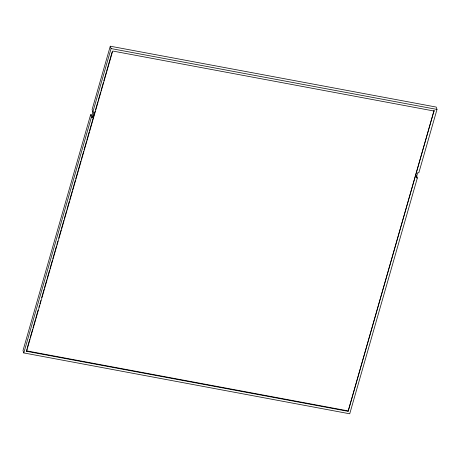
<?xml version="1.0" encoding="UTF-8"?>
<svg xmlns="http://www.w3.org/2000/svg" width="460" height="460" viewBox="0 0 460 460"><rect width="100%" height="100%" fill="white"/><g stroke="black" fill="none" stroke-linecap="round" stroke-linejoin="round"><path stroke-width="0.69" d="M92.017 115.011L90.62 114.753L23 350.572L23.805 352.935L349.726 413.793L417.346 177.974L416.541 175.611M417.346 177.974L416.248 177.773L417.714 172.655L418.813 172.862L437 109.428L436.195 107.065L110.273 46.207L92.086 109.635L92.891 112.004L93.984 112.205L92.517 117.323L91.425 117.116L90.62 114.753M23.805 352.935L91.425 117.116M110.273 46.207L111.078 48.57L91.873 115.431L92.517 117.323M348.122 411.338L434.062 110.595L348.122 411.338L26.582 351.296L27.013 348.755M27.41 347.375L29.785 339.089M30.182 337.709L32.556 329.423M32.953 328.043L35.328 319.763M35.725 318.383L38.099 310.097M38.893 307.337L39.485 305.267M39.882 303.887L40.871 300.432M41.664 297.672L44.039 289.392M44.43 288.006L46.811 279.726M47.202 278.346L49.576 270.06M49.973 268.68L52.348 260.4M52.745 259.014L55.119 250.734M55.516 249.355L56.505 245.904M56.902 244.519L57.891 241.069M58.684 238.309L61.059 230.023M61.456 228.643L63.831 220.363M64.227 218.983L66.602 210.697M66.999 209.317L69.374 201.031M69.77 199.651L72.145 191.371M72.542 189.992L75.308 180.326M75.704 178.946L78.079 170.66M78.476 169.28L80.851 161M81.248 159.62L83.622 151.334M84.019 149.954L86.394 141.668M86.79 140.288L89.165 132.008M89.562 130.629L95.105 111.297M95.502 109.917L97.876 101.637M98.273 100.257L100.648 91.971M101.039 90.591L103.419 82.305M103.81 80.925L106.185 72.645M106.582 71.265L112.125 51.934M26.582 351.296L112.683 51.025L434.223 111.067M111.078 48.57L437 109.428M26.421 350.825L347.961 410.866"/></g></svg>
